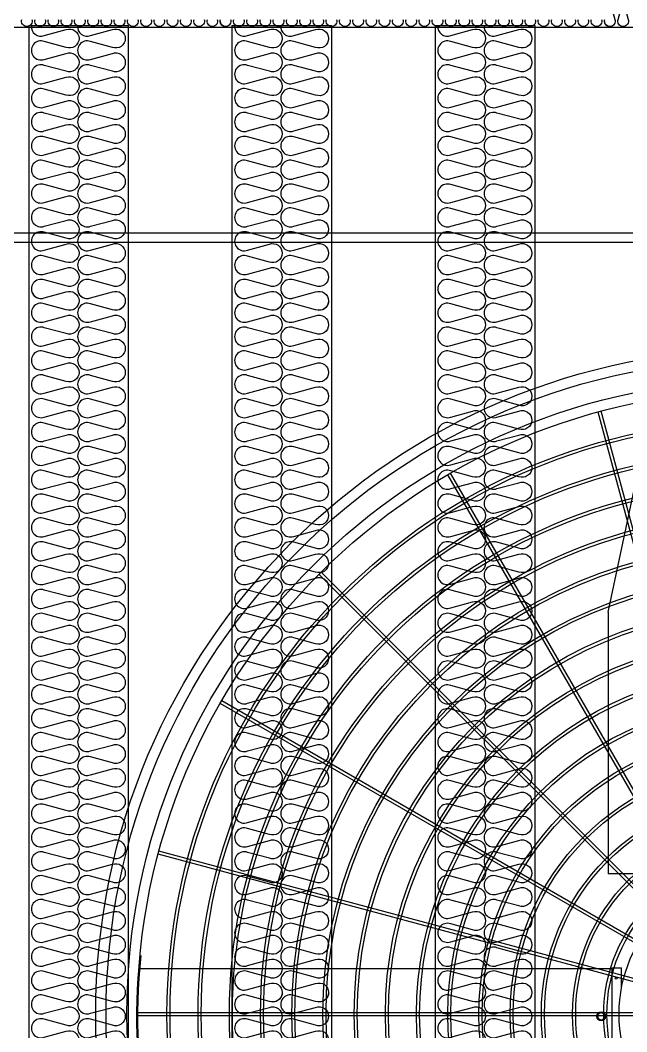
# Model space of a CAD drawing. Header units: millimetres. Extents: x 2773 to 32180, y 2797 to 23592.
# Drawn here: x 6471 to 7384, y 10968 to 12491 of the extents above; entities that cross this region are included whole.
import ezdxf

# ---------------------------------------------------------------- set-up
doc = ezdxf.new("R2010")
doc.units = ezdxf.units.MM
for name, color, linetype in [('LINE', 7, 'Continuous'), ('SMS', 220, 'Continuous'), ('냉각탑', 4, 'Continuous')]:
    doc.layers.add(name, color=color, linetype=linetype)

# ---------------------------------------------------------------- blocks, each defined once
blk = doc.blocks.new('A$C1FB73ED1')
for p, q in [((1260.8, 1340), (966.5, 2438.3)), ((1266.6, 1341.6), (972.3, 2439.9)), ((1245.9, 1333), (677.4, 2317.7)), ((1251.1, 1336), (682.6, 2320.7)), ((1233.4, 1322.4), (429.4, 2126.4)), ((1237.6, 1326.6), (433.6, 2130.6)), ((1224, 1308.9), (239.3, 1877.4)), ((1227, 1314.1), (242.3, 1882.6)), ((1218.4, 1293.4), (120.1, 1587.7)), ((1220, 1299.2), (121.7, 1593.5)), ((1217.1, 1283), (80, 1283)), ((1217.1, 1277), (80, 1277))]:
    blk.add_line(p, q)
for radius in [1280, 1260, 1220, 1200]:
    blk.add_circle((1280, 1280), radius)
at = {"ltscale": 5}
for radius in [1143, 1137, 1083, 1077, 1023, 1017, 963, 957, 903, 897, 843, 837, 783, 777, 723, 717, 663, 657, 603, 597, 543, 537, 483, 477, 423, 417, 363, 357, 303, 297]:
    blk.add_circle((1280, 1280), radius, dxfattribs=at)
at = {"color": 7}
blk.add_circle((1280, 1280), 273.5, dxfattribs=at)
at = {"layer": 'LINE', "color": 7}
for p, q in [((985.2, 2053.4), (1071.5, 2459.4)), ((985.2, 2053.4), (985.2, 1550)), ((1130.8, 1550), (985.2, 1550)), ((1130.8, 1550), (985.2, 1550)), ((84.4, 1368.2), (993, 1368.2)), ((84.4, 1368.2), (993, 1368.2)), ((993, 1130.8), (993, 1369.4)), ((993, 1130.8), (993, 1369.4)), ((993, 1369.4), (1011, 1369.4)), ((993, 1369.4), (1011, 1369.4)), ((993, 1130.8), (993, 1369.4)), ((993, 1130.8), (993, 1369.4)), ((993, 1369.4), (1011, 1369.4)), ((993, 1369.4), (1011, 1369.4)), ((1011, 1329.5), (1011, 1369.4)), ((1011, 1329.5), (1011, 1369.4)), ((1011, 1329.5), (1011, 1369.4)), ((1011, 1329.5), (1011, 1369.4))]:
    blk.add_line(p, q, dxfattribs=at)
blk.add_lwpolyline([(965.6, 1272.3), (972.1, 1268.5), (978.6, 1272.3), (978.6, 1279.8), (972.1, 1283.5), (965.6, 1279.8)], close=True, dxfattribs=at)
blk.add_lwpolyline([(965.6, 1272.3), (972.1, 1268.5), (978.6, 1272.3), (978.6, 1279.8), (972.1, 1283.5), (965.6, 1279.8)], close=True, dxfattribs=at)
blk.add_lwpolyline([(965.6, 1272.3), (972.1, 1268.5), (978.6, 1272.3), (978.6, 1279.8), (972.1, 1283.5), (965.6, 1279.8)], close=True, dxfattribs=at)
blk.add_lwpolyline([(965.6, 1272.3), (972.1, 1268.5), (978.6, 1272.3), (978.6, 1279.8), (972.1, 1283.5), (965.6, 1279.8)], close=True, dxfattribs=at)
for centre, radius in [((1001, 1349.6), 2), ((1001, 1349.6), 2), ((1001, 1349.6), 2), ((1001, 1349.6), 2), ((972.1, 1276), 8.5), ((972.1, 1276), 8.5), ((972.1, 1276), 8.5), ((972.1, 1276), 8.5)]:
    blk.add_circle(centre, radius, dxfattribs=at)
for radius, start, end in [(1000, 173.5007, 193.4595), (998, 173.4876, 193.487)]:
    blk.add_arc((1078.5, 1280), radius, start, end, dxfattribs=at)
blk = doc.blocks.new('3')
at = {"color": 7}
for p, q in [((8997.6, 12480.3), (6081.6, 12480.3)), ((6483.4, 12483), (6483.4, 9522.3)), ((6633.4, 12483), (6633.4, 9522.3)), ((6789.4, 12483), (6789.4, 9522.3)), ((6939.4, 12483), (6939.4, 9522.3)), ((7095.4, 12483), (7095.4, 9522.3)), ((7245.4, 12483), (7245.4, 9522.3))]:
    blk.add_line(p, q, dxfattribs=at)
for p, q in [((6483.4, 12483), (6633.4, 12483)), ((6789.4, 12483), (6939.4, 12483)), ((7095.4, 12483), (7245.4, 12483)), ((6291.8, 12170.8), (8889.3, 12170.8)), ((6230.8, 12156.7), (8889.3, 12156.7))]:
    blk.add_line(p, q)
at = {"layer": 'SMS', "color": 5}
for points in [[(6787.4, 12492.3, -0.524856), (6779.9, 12481.5, -0.524856), (6772.4, 12492.3)], [(6767.4, 12492.3, -0.524856), (6760, 12481.5, -0.524856), (6752.5, 12492.3)], [(6747.5, 12492.3, -0.524856), (6740, 12481.5, -0.524856), (6732.5, 12492.3)], [(6727.5, 12492.3, -0.524856), (6720.1, 12481.5, -0.524856), (6712.6, 12492.3)], [(6707.6, 12492.3, -0.524856), (6700.1, 12481.5, -0.524856), (6692.6, 12492.3)], [(6687.6, 12492.3, -0.524856), (6680.2, 12481.5, -0.524856), (6672.7, 12492.3)], [(6667.7, 12492.3, -0.524856), (6660.2, 12481.5, -0.524856), (6652.7, 12492.3)], [(6647.7, 12492.3, -0.524856), (6640.3, 12481.5, -0.524856), (6632.8, 12492.3)], [(6627.8, 12492.3, -0.524856), (6620.3, 12481.5, -0.524856), (6612.8, 12492.3)], [(6607.8, 12492.3, -0.524856), (6600.4, 12481.5, -0.524856), (6592.9, 12492.3)], [(6587.9, 12492.3, -0.524856), (6580.4, 12481.5, -0.524856), (6572.9, 12492.3)], [(6567.9, 12492.3, -0.524856), (6560.5, 12481.5, -0.524856), (6553, 12492.3)], [(6548, 12492.3, -0.524856), (6540.5, 12481.5, -0.524856), (6533, 12492.3)], [(6528, 12492.3, -0.524856), (6520.6, 12481.5, -0.524856), (6513.1, 12492.3)], [(6508.1, 12492.3, -0.524856), (6500.6, 12481.5, -0.524856), (6493.1, 12492.3)], [(6488.1, 12492.3, -0.524856), (6480.7, 12481.5, -0.524856), (6473.2, 12492.3)], [(7365.9, 12492.3, -0.524856), (7358.5, 12481.5, -0.524856), (7351, 12492.3)], [(7346, 12492.3, -0.524856), (7338.5, 12481.5, -0.524856), (7331, 12492.3)], [(7326, 12492.3, -0.524856), (7318.6, 12481.5, -0.524856), (7311.1, 12492.3)], [(7306.1, 12492.3, -0.524856), (7298.6, 12481.5, -0.524856), (7291.1, 12492.3)], [(7286.1, 12492.3, -0.524856), (7278.7, 12481.5, -0.524856), (7271.2, 12492.3)], [(7266.2, 12492.3, -0.524856), (7258.7, 12481.5, -0.524856), (7251.2, 12492.3)], [(7246.2, 12492.3, -0.524856), (7238.8, 12481.5, -0.524856), (7231.3, 12492.3)], [(7226.3, 12492.3, -0.524856), (7218.8, 12481.5, -0.524856), (7211.3, 12492.3)], [(7206.3, 12492.3, -0.524856), (7198.9, 12481.5, -0.524856), (7191.4, 12492.3)], [(7186.4, 12492.3, -0.524856), (7178.9, 12481.5, -0.524856), (7171.4, 12492.3)], [(7166.4, 12492.3, -0.524856), (7159, 12481.5, -0.524856), (7151.5, 12492.3)], [(7146.5, 12492.3, -0.524856), (7139, 12481.5, -0.524856), (7131.5, 12492.3)], [(7126.5, 12492.3, -0.524856), (7119.1, 12481.5, -0.524856), (7111.6, 12492.3)], [(7106.6, 12492.3, -0.524856), (7099.1, 12481.5, -0.524856), (7091.6, 12492.3)], [(7086.6, 12492.3, -0.524856), (7079.2, 12481.5, -0.524856), (7071.7, 12492.3)], [(7066.7, 12492.3, -0.524856), (7059.2, 12481.5, -0.524856), (7051.7, 12492.3)], [(7046.7, 12492.3, -0.524856), (7039.3, 12481.5, -0.524856), (7031.8, 12492.3)], [(7026.8, 12492.3, -0.524856), (7019.3, 12481.5, -0.524856), (7011.8, 12492.3)], [(7006.8, 12492.3, -0.524856), (6999.4, 12481.5, -0.524856), (6991.9, 12492.3)], [(6986.9, 12492.3, -0.524856), (6979.4, 12481.5, -0.524856), (6971.9, 12492.3)], [(6966.9, 12492.3, -0.524856), (6959.5, 12481.5, -0.524856), (6952, 12492.3)], [(6947, 12492.3, -0.524856), (6939.5, 12481.5, -0.524856), (6932, 12492.3)], [(6927, 12492.3, -0.524856), (6919.6, 12481.5, -0.524856), (6912.1, 12492.3)], [(6907.1, 12492.3, -0.524856), (6899.6, 12481.5, -0.524856), (6892.1, 12492.3)], [(6887.1, 12492.3, -0.524856), (6879.7, 12481.5, -0.524856), (6872.2, 12492.3)], [(6867.2, 12492.3, -0.524856), (6859.7, 12481.5, -0.524856), (6852.2, 12492.3)], [(6847.2, 12492.3, -0.524856), (6839.8, 12481.5, -0.524856), (6832.3, 12492.3)], [(6827.3, 12492.3, -0.524856), (6819.8, 12481.5, -0.524856), (6812.3, 12492.3)], [(6807.3, 12492.3, -0.524856), (6799.9, 12481.5, -0.524856), (6792.4, 12492.3)], [(6787.4, 12492.3, -0.524856), (6779.9, 12481.5, -0.417249), (6771.9, 12489.5)], [(7395.8, 12510.6, 1.449198), (7380.9, 12510.6), (7385.9, 12492.3, -0.524856), (7378.4, 12481.5, -0.524856), (7370.9, 12492.3), (7375.9, 12510.6, 1.449198), (7361, 12510.6), (7365.9, 12492.3, -0.524856), (7358.5, 12481.5, -0.417249), (7350.5, 12489.5)], [(6487.5, 12483, 0.560142), (6506.9, 12468), (6539.8, 12476.9, -0.524856), (6559.2, 12463.5, -0.524856), (6539.8, 12450.1), (6506.9, 12459, 1.449198), (6506.9, 12432.1), (6539.8, 12441, -0.524856), (6559.2, 12427.6, -0.524856), (6539.8, 12414.2), (6506.9, 12423.1, 1.449198), (6506.9, 12396.2), (6539.8, 12405.1, -0.524856), (6559.2, 12391.7, -0.524856), (6539.8, 12378.3), (6506.9, 12387.2, 1.449198), (6506.9, 12360.3), (6539.8, 12369.2, -0.524856), (6559.2, 12355.8, -0.524856), (6539.8, 12342.4), (6506.9, 12351.3, 1.449198), (6506.9, 12324.4), (6539.8, 12333.3, -0.524856), (6559.2, 12319.9, -0.524856), (6539.8, 12306.4), (6506.9, 12315.3, 1.449198), (6506.9, 12288.5), (6539.8, 12297.4, -0.524856), (6559.2, 12284, -0.524856), (6539.8, 12270.5), (6506.9, 12279.4, 1.449198), (6506.9, 12252.6), (6539.8, 12261.5, -0.524856), (6559.2, 12248.1, -0.524856), (6539.8, 12234.6), (6506.9, 12243.5, 1.449198), (6506.9, 12216.7), (6539.8, 12225.6, -0.524856), (6559.2, 12212.1, -0.524856), (6539.8, 12198.7), (6506.9, 12207.6, 1.449198), (6506.9, 12180.8), (6539.8, 12189.7, -0.524856), (6559.2, 12176.2, -0.524856), (6539.8, 12162.8), (6506.9, 12171.7, 1.449198), (6506.9, 12144.8), (6539.8, 12153.8, -0.524856), (6559.2, 12140.3, -0.524856), (6539.8, 12126.9), (6506.9, 12135.8, 1.449198), (6506.9, 12108.9), (6539.8, 12117.8, -0.524856), (6559.2, 12104.4, -0.524856), (6539.8, 12091), (6506.9, 12099.9, 1.449198), (6506.9, 12073), (6539.8, 12081.9, -0.524856), (6559.2, 12068.5, -0.417249), (6544.7, 12054.1)], [(6557.1, 12483, 0.560142), (6576.5, 12468), (6609.4, 12476.9, -0.524856), (6628.9, 12463.5, -0.524856), (6609.4, 12450.1), (6576.5, 12459, 1.449198), (6576.5, 12432.1), (6609.4, 12441, -0.524856), (6628.9, 12427.6, -0.524856), (6609.4, 12414.2), (6576.5, 12423.1, 1.449198), (6576.5, 12396.2), (6609.4, 12405.1, -0.524856), (6628.9, 12391.7, -0.524856), (6609.4, 12378.3), (6576.5, 12387.2, 1.449198), (6576.5, 12360.3), (6609.4, 12369.2, -0.524856), (6628.9, 12355.8, -0.524856), (6609.4, 12342.4), (6576.5, 12351.3, 1.449198), (6576.5, 12324.4), (6609.4, 12333.3, -0.524856), (6628.9, 12319.9, -0.524856), (6609.4, 12306.4), (6576.5, 12315.3, 1.449198), (6576.5, 12288.5), (6609.4, 12297.4, -0.524856), (6628.9, 12284, -0.524856), (6609.4, 12270.5), (6576.5, 12279.4, 1.449198), (6576.5, 12252.6), (6609.4, 12261.5, -0.524856), (6628.9, 12248.1, -0.524856), (6609.4, 12234.6), (6576.5, 12243.5, 1.449198), (6576.5, 12216.7), (6609.4, 12225.6, -0.524856), (6628.9, 12212.1, -0.524856), (6609.4, 12198.7), (6576.5, 12207.6, 1.449198), (6576.5, 12180.8), (6609.4, 12189.7, -0.524856), (6628.9, 12176.2, -0.524856), (6609.4, 12162.8), (6576.5, 12171.7, 1.449198), (6576.5, 12144.8), (6609.4, 12153.8, -0.524856), (6628.9, 12140.3, -0.524856), (6609.4, 12126.9), (6576.5, 12135.8, 1.449198), (6576.5, 12108.9), (6609.4, 12117.8, -0.524856), (6628.9, 12104.4, -0.524856), (6609.4, 12091), (6576.5, 12099.9, 1.449198), (6576.5, 12073), (6609.4, 12081.9, -0.524856), (6628.9, 12068.5, -0.417249), (6614.3, 12054.1)], [(6793.5, 12483, 0.560142), (6812.9, 12468), (6845.8, 12476.9, -0.524856), (6865.2, 12463.5, -0.524856), (6845.8, 12450.1), (6812.9, 12459, 1.449198), (6812.9, 12432.1), (6845.8, 12441, -0.524856), (6865.2, 12427.6, -0.524856), (6845.8, 12414.2), (6812.9, 12423.1, 1.449198), (6812.9, 12396.2), (6845.8, 12405.1, -0.524856), (6865.2, 12391.7, -0.524856), (6845.8, 12378.3), (6812.9, 12387.2, 1.449198), (6812.9, 12360.3), (6845.8, 12369.2, -0.524856), (6865.2, 12355.8, -0.524856), (6845.8, 12342.4), (6812.9, 12351.3, 1.449198), (6812.9, 12324.4), (6845.8, 12333.3, -0.524856), (6865.2, 12319.9, -0.524856), (6845.8, 12306.4), (6812.9, 12315.3, 1.449198), (6812.9, 12288.5), (6845.8, 12297.4, -0.524856), (6865.2, 12284, -0.524856), (6845.8, 12270.5), (6812.9, 12279.4, 1.449198), (6812.9, 12252.6), (6845.8, 12261.5, -0.524856), (6865.2, 12248.1, -0.524856), (6845.8, 12234.6), (6812.9, 12243.5, 1.449198), (6812.9, 12216.7), (6845.8, 12225.6, -0.524856), (6865.2, 12212.1, -0.524856), (6845.8, 12198.7), (6812.9, 12207.6, 1.449198), (6812.9, 12180.8), (6845.8, 12189.7, -0.524856), (6865.2, 12176.2, -0.524856), (6845.8, 12162.8), (6812.9, 12171.7, 1.449198), (6812.9, 12144.8), (6845.8, 12153.8, -0.524856), (6865.2, 12140.3, -0.524856), (6845.8, 12126.9), (6812.9, 12135.8, 1.449198), (6812.9, 12108.9), (6845.8, 12117.8, -0.524856), (6865.2, 12104.4, -0.524856), (6845.8, 12091), (6812.9, 12099.9, 1.449198), (6812.9, 12073), (6845.8, 12081.9, -0.524856), (6865.2, 12068.5, -0.417249), (6850.7, 12054.1)], [(6863.1, 12483, 0.560142), (6882.5, 12468), (6915.4, 12476.9, -0.524856), (6934.9, 12463.5, -0.524856), (6915.4, 12450.1), (6882.5, 12459, 1.449198), (6882.5, 12432.1), (6915.4, 12441, -0.524856), (6934.9, 12427.6, -0.524856), (6915.4, 12414.2), (6882.5, 12423.1, 1.449198), (6882.5, 12396.2), (6915.4, 12405.1, -0.524856), (6934.9, 12391.7, -0.524856), (6915.4, 12378.3), (6882.5, 12387.2, 1.449198), (6882.5, 12360.3), (6915.4, 12369.2, -0.524856), (6934.9, 12355.8, -0.524856), (6915.4, 12342.4), (6882.5, 12351.3, 1.449198), (6882.5, 12324.4), (6915.4, 12333.3, -0.524856), (6934.9, 12319.9, -0.524856), (6915.4, 12306.4), (6882.5, 12315.3, 1.449198), (6882.5, 12288.5), (6915.4, 12297.4, -0.524856), (6934.9, 12284, -0.524856), (6915.4, 12270.5), (6882.5, 12279.4, 1.449198), (6882.5, 12252.6), (6915.4, 12261.5, -0.524856), (6934.9, 12248.1, -0.524856), (6915.4, 12234.6), (6882.5, 12243.5, 1.449198), (6882.5, 12216.7), (6915.4, 12225.6, -0.524856), (6934.9, 12212.1, -0.524856), (6915.4, 12198.7), (6882.5, 12207.6, 1.449198), (6882.5, 12180.8), (6915.4, 12189.7, -0.524856), (6934.9, 12176.2, -0.524856), (6915.4, 12162.8), (6882.5, 12171.7, 1.449198), (6882.5, 12144.8), (6915.4, 12153.8, -0.524856), (6934.9, 12140.3, -0.524856), (6915.4, 12126.9), (6882.5, 12135.8, 1.449198), (6882.5, 12108.9), (6915.4, 12117.8, -0.524856), (6934.9, 12104.4, -0.524856), (6915.4, 12091), (6882.5, 12099.9, 1.449198), (6882.5, 12073), (6915.4, 12081.9, -0.524856), (6934.9, 12068.5, -0.417249), (6920.3, 12054.1)], [(7099.5, 12483, 0.560142), (7118.9, 12468), (7151.8, 12476.9, -0.524856), (7171.2, 12463.5, -0.524856), (7151.8, 12450.1), (7118.9, 12459, 1.449198), (7118.9, 12432.1), (7151.8, 12441, -0.524856), (7171.2, 12427.6, -0.524856), (7151.8, 12414.2), (7118.9, 12423.1, 1.449198), (7118.9, 12396.2), (7151.8, 12405.1, -0.524856), (7171.2, 12391.7, -0.524856), (7151.8, 12378.3), (7118.9, 12387.2, 1.449198), (7118.9, 12360.3), (7151.8, 12369.2, -0.524856), (7171.2, 12355.8, -0.524856), (7151.8, 12342.4), (7118.9, 12351.3, 1.449198), (7118.9, 12324.4), (7151.8, 12333.3, -0.524856), (7171.2, 12319.9, -0.524856), (7151.8, 12306.4), (7118.9, 12315.3, 1.449198), (7118.9, 12288.5), (7151.8, 12297.4, -0.524856), (7171.2, 12284, -0.524856), (7151.8, 12270.5), (7118.9, 12279.4, 1.449198), (7118.9, 12252.6), (7151.8, 12261.5, -0.524856), (7171.2, 12248.1, -0.524856), (7151.8, 12234.6), (7118.9, 12243.5, 1.449198), (7118.9, 12216.7), (7151.8, 12225.6, -0.524856), (7171.2, 12212.1, -0.524856), (7151.8, 12198.7), (7118.9, 12207.6, 1.449198), (7118.9, 12180.8), (7151.8, 12189.7, -0.524856), (7171.2, 12176.2, -0.524856), (7151.8, 12162.8), (7118.9, 12171.7, 1.449198), (7118.9, 12144.8), (7151.8, 12153.8, -0.524856), (7171.2, 12140.3, -0.524856), (7151.8, 12126.9), (7118.9, 12135.8, 1.449198), (7118.9, 12108.9), (7151.8, 12117.8, -0.524856), (7171.2, 12104.4, -0.524856), (7151.8, 12091), (7118.9, 12099.9, 1.449198), (7118.9, 12073), (7151.8, 12081.9, -0.524856), (7171.2, 12068.5, -0.417249), (7156.7, 12054.1)], [(7169.1, 12483, 0.560142), (7188.5, 12468), (7221.4, 12476.9, -0.524856), (7240.9, 12463.5, -0.524856), (7221.4, 12450.1), (7188.5, 12459, 1.449198), (7188.5, 12432.1), (7221.4, 12441, -0.524856), (7240.9, 12427.6, -0.524856), (7221.4, 12414.2), (7188.5, 12423.1, 1.449198), (7188.5, 12396.2), (7221.4, 12405.1, -0.524856), (7240.9, 12391.7, -0.524856), (7221.4, 12378.3), (7188.5, 12387.2, 1.449198), (7188.5, 12360.3), (7221.4, 12369.2, -0.524856), (7240.9, 12355.8, -0.524856), (7221.4, 12342.4), (7188.5, 12351.3, 1.449198), (7188.5, 12324.4), (7221.4, 12333.3, -0.524856), (7240.9, 12319.9, -0.524856), (7221.4, 12306.4), (7188.5, 12315.3, 1.449198), (7188.5, 12288.5), (7221.4, 12297.4, -0.524856), (7240.9, 12284, -0.524856), (7221.4, 12270.5), (7188.5, 12279.4, 1.449198), (7188.5, 12252.6), (7221.4, 12261.5, -0.524856), (7240.9, 12248.1, -0.524856), (7221.4, 12234.6), (7188.5, 12243.5, 1.449198), (7188.5, 12216.7), (7221.4, 12225.6, -0.524856), (7240.9, 12212.1, -0.524856), (7221.4, 12198.7), (7188.5, 12207.6, 1.449198), (7188.5, 12180.8), (7221.4, 12189.7, -0.524856), (7240.9, 12176.2, -0.524856), (7221.4, 12162.8), (7188.5, 12171.7, 1.449198), (7188.5, 12144.8), (7221.4, 12153.8, -0.524856), (7240.9, 12140.3, -0.524856), (7221.4, 12126.9), (7188.5, 12135.8, 1.449198), (7188.5, 12108.9), (7221.4, 12117.8, -0.524856), (7240.9, 12104.4, -0.524856), (7221.4, 12091), (7188.5, 12099.9, 1.449198), (7188.5, 12073), (7221.4, 12081.9, -0.524856), (7240.9, 12068.5, -0.417249), (7226.3, 12054.1)], [(6487.9, 12082.9, 0.446849), (6506.9, 12073), (6539.8, 12081.9, -0.524856), (6559.2, 12068.5, -0.524856), (6539.8, 12055.1), (6506.9, 12064, 1.449198), (6506.9, 12037.1), (6539.8, 12046, -0.524856), (6559.2, 12032.6, -0.524856), (6539.8, 12019.2), (6506.9, 12028.1, 1.449198), (6506.9, 12001.2), (6539.8, 12010.1, -0.524856), (6559.2, 11996.7, -0.524856), (6539.8, 11983.3), (6506.9, 11992.2, 1.449198), (6506.9, 11965.3), (6539.8, 11974.2, -0.524856), (6559.2, 11960.8, -0.524856), (6539.8, 11947.3), (6506.9, 11956.2, 1.449198), (6506.9, 11929.4), (6539.8, 11938.3, -0.524856), (6559.2, 11924.9, -0.524856), (6539.8, 11911.4), (6506.9, 11920.3, 1.449198), (6506.9, 11893.5), (6539.8, 11902.4, -0.524856), (6559.2, 11889, -0.524856), (6539.8, 11875.5), (6506.9, 11884.4, 1.449198), (6506.9, 11857.6), (6539.8, 11866.5, -0.524856), (6559.2, 11853, -0.524856), (6539.8, 11839.6), (6506.9, 11848.5, 1.449198), (6506.9, 11821.7), (6539.8, 11830.6, -0.524856), (6559.2, 11817.1, -0.524856), (6539.8, 11803.7), (6506.9, 11812.6, 1.449198), (6506.9, 11785.7), (6539.8, 11794.7, -0.524856), (6559.2, 11781.2, -0.524856), (6539.8, 11767.8), (6506.9, 11776.7, 1.449198), (6506.9, 11749.8), (6539.8, 11758.7, -0.524856), (6559.2, 11745.3, -0.524856), (6539.8, 11731.9), (6506.9, 11740.8, 1.449198), (6506.9, 11713.9), (6539.8, 11722.8, -0.524856), (6559.2, 11709.4, -0.524856), (6539.8, 11696), (6506.9, 11704.9, 1.449198), (6506.9, 11678), (6539.8, 11686.9, -0.524856), (6559.2, 11673.5, -0.524856), (6539.8, 11660.1), (6506.9, 11669, 1.449198), (6506.9, 11642.1), (6539.8, 11651, -0.524856), (6559.2, 11637.6, -0.524856), (6539.8, 11624.2), (6506.9, 11633.1, 1.449198), (6506.9, 11606.2), (6539.8, 11615.1, -0.524856), (6559.2, 11601.7, -0.524856), (6539.8, 11588.2), (6506.9, 11597.1, 1.449198), (6506.9, 11570.3), (6539.8, 11579.2, -0.524856), (6559.2, 11565.8, -0.524856), (6539.8, 11552.3), (6506.9, 11561.2, 1.449198), (6506.9, 11534.4), (6539.8, 11543.3, -0.524856), (6559.2, 11529.9, -0.524856), (6539.8, 11516.4), (6506.9, 11525.3, 1.449198), (6506.9, 11498.5), (6539.8, 11507.4, -0.524856), (6559.2, 11493.9, -0.524856), (6539.8, 11480.5), (6506.9, 11489.4, 1.449198), (6506.9, 11462.6), (6539.8, 11471.5, -0.524856), (6559.2, 11458, -0.524856), (6539.8, 11444.6), (6506.9, 11453.5, 1.449198), (6506.9, 11426.6), (6539.8, 11435.6, -0.524856), (6559.2, 11422.1, -0.524856), (6539.8, 11408.7), (6506.9, 11417.6, 1.449198), (6506.9, 11390.7), (6539.8, 11399.6, -0.524856), (6559.2, 11386.2, -0.524856), (6539.8, 11372.8), (6506.9, 11381.7, 1.449198), (6506.9, 11354.8), (6539.8, 11363.7, -0.524856), (6559.2, 11350.3, -0.524856), (6539.8, 11336.9), (6506.9, 11345.8, 1.449198), (6506.9, 11318.9), (6539.8, 11327.8, -0.524856), (6559.2, 11314.4, -0.524856), (6539.8, 11301), (6506.9, 11309.9, 1.449198), (6506.9, 11283), (6539.8, 11291.9, -0.524856), (6559.2, 11278.5, -0.524856), (6539.8, 11265.1), (6506.9, 11274, 1.449198), (6506.9, 11247.1), (6539.8, 11256, -0.524856), (6559.2, 11242.6, -0.524856), (6539.8, 11229.1), (6506.9, 11238, 1.449198), (6506.9, 11211.2), (6539.8, 11220.1, -0.524856), (6559.2, 11206.7, -0.524856), (6539.8, 11193.2), (6506.9, 11202.1, 1.449198), (6506.9, 11175.3), (6539.8, 11184.2, -0.524856), (6559.2, 11170.8, -0.524856), (6539.8, 11157.3), (6506.9, 11166.2, 1.449198), (6506.9, 11139.4), (6539.8, 11148.3, -0.524856), (6559.2, 11134.8, -0.524856), (6539.8, 11121.4), (6506.9, 11130.3, 1.449198), (6506.9, 11103.5), (6539.8, 11112.4, -0.524856), (6559.2, 11098.9, -0.524856), (6539.8, 11085.5), (6506.9, 11094.4, 1.449198), (6506.9, 11067.5), (6539.8, 11076.5, -0.524856), (6559.2, 11063, -0.524856), (6539.8, 11049.6), (6506.9, 11058.5, 1.449198), (6506.9, 11031.6), (6539.8, 11040.5, -0.524856), (6559.2, 11027.1, -0.417249), (6544.7, 11012.7)], [(6557.5, 12082.9, 0.446849), (6576.5, 12073), (6609.4, 12081.9, -0.524856), (6628.9, 12068.5, -0.524856), (6609.4, 12055.1), (6576.5, 12064, 1.449198), (6576.5, 12037.1), (6609.4, 12046, -0.524856), (6628.9, 12032.6, -0.524856), (6609.4, 12019.2), (6576.5, 12028.1, 1.449198), (6576.5, 12001.2), (6609.4, 12010.1, -0.524856), (6628.9, 11996.7, -0.524856), (6609.4, 11983.3), (6576.5, 11992.2, 1.449198), (6576.5, 11965.3), (6609.4, 11974.2, -0.524856), (6628.9, 11960.8, -0.524856), (6609.4, 11947.3), (6576.5, 11956.2, 1.449198), (6576.5, 11929.4), (6609.4, 11938.3, -0.524856), (6628.9, 11924.9, -0.524856), (6609.4, 11911.4), (6576.5, 11920.3, 1.449198), (6576.5, 11893.5), (6609.4, 11902.4, -0.524856), (6628.9, 11889, -0.524856), (6609.4, 11875.5), (6576.5, 11884.4, 1.449198), (6576.5, 11857.6), (6609.4, 11866.5, -0.524856), (6628.9, 11853, -0.524856), (6609.4, 11839.6), (6576.5, 11848.5, 1.449198), (6576.5, 11821.7), (6609.4, 11830.6, -0.524856), (6628.9, 11817.1, -0.524856), (6609.4, 11803.7), (6576.5, 11812.6, 1.449198), (6576.5, 11785.7), (6609.4, 11794.7, -0.524856), (6628.9, 11781.2, -0.524856), (6609.4, 11767.8), (6576.5, 11776.7, 1.449198), (6576.5, 11749.8), (6609.4, 11758.7, -0.524856), (6628.9, 11745.3, -0.524856), (6609.4, 11731.9), (6576.5, 11740.8, 1.449198), (6576.5, 11713.9), (6609.4, 11722.8, -0.524856), (6628.9, 11709.4, -0.524856), (6609.4, 11696), (6576.5, 11704.9, 1.449198), (6576.5, 11678), (6609.4, 11686.9, -0.524856), (6628.9, 11673.5, -0.524856), (6609.4, 11660.1), (6576.5, 11669, 1.449198), (6576.5, 11642.1), (6609.4, 11651, -0.524856), (6628.9, 11637.6, -0.524856), (6609.4, 11624.2), (6576.5, 11633.1, 1.449198), (6576.5, 11606.2), (6609.4, 11615.1, -0.524856), (6628.9, 11601.7, -0.524856), (6609.4, 11588.2), (6576.5, 11597.1, 1.449198), (6576.5, 11570.3), (6609.4, 11579.2, -0.524856), (6628.9, 11565.8, -0.524856), (6609.4, 11552.3), (6576.5, 11561.2, 1.449198), (6576.5, 11534.4), (6609.4, 11543.3, -0.524856), (6628.9, 11529.9, -0.524856), (6609.4, 11516.4), (6576.5, 11525.3, 1.449198), (6576.5, 11498.5), (6609.4, 11507.4, -0.524856), (6628.9, 11493.9, -0.524856), (6609.4, 11480.5), (6576.5, 11489.4, 1.449198), (6576.5, 11462.6), (6609.4, 11471.5, -0.524856), (6628.9, 11458, -0.524856), (6609.4, 11444.6), (6576.5, 11453.5, 1.449198), (6576.5, 11426.6), (6609.4, 11435.6, -0.524856), (6628.9, 11422.1, -0.524856), (6609.4, 11408.7), (6576.5, 11417.6, 1.449198), (6576.5, 11390.7), (6609.4, 11399.6, -0.524856), (6628.9, 11386.2, -0.524856), (6609.4, 11372.8), (6576.5, 11381.7, 1.449198), (6576.5, 11354.8), (6609.4, 11363.7, -0.524856), (6628.9, 11350.3, -0.524856), (6609.4, 11336.9), (6576.5, 11345.8, 1.449198), (6576.5, 11318.9), (6609.4, 11327.8, -0.524856), (6628.9, 11314.4, -0.524856), (6609.4, 11301), (6576.5, 11309.9, 1.449198), (6576.5, 11283), (6609.4, 11291.9, -0.524856), (6628.9, 11278.5, -0.524856), (6609.4, 11265.1), (6576.5, 11274, 1.449198), (6576.5, 11247.1), (6609.4, 11256, -0.524856), (6628.9, 11242.6, -0.524856), (6609.4, 11229.1), (6576.5, 11238, 1.449198), (6576.5, 11211.2), (6609.4, 11220.1, -0.524856), (6628.9, 11206.7, -0.524856), (6609.4, 11193.2), (6576.5, 11202.1, 1.449198), (6576.5, 11175.3), (6609.4, 11184.2, -0.524856), (6628.9, 11170.8, -0.524856), (6609.4, 11157.3), (6576.5, 11166.2, 1.449198), (6576.5, 11139.4), (6609.4, 11148.3, -0.524856), (6628.9, 11134.8, -0.524856), (6609.4, 11121.4), (6576.5, 11130.3, 1.449198), (6576.5, 11103.5), (6609.4, 11112.4, -0.524856), (6628.9, 11098.9, -0.524856), (6609.4, 11085.5), (6576.5, 11094.4, 1.449198), (6576.5, 11067.5), (6609.4, 11076.5, -0.524856), (6628.9, 11063, -0.524856), (6609.4, 11049.6), (6576.5, 11058.5, 1.449198), (6576.5, 11031.6), (6609.4, 11040.5, -0.524856), (6628.9, 11027.1, -0.417249), (6614.3, 11012.7)], [(6793.9, 12082.9, 0.446849), (6812.9, 12073), (6845.8, 12081.9, -0.524856), (6865.2, 12068.5, -0.524856), (6845.8, 12055.1), (6812.9, 12064, 1.449198), (6812.9, 12037.1), (6845.8, 12046, -0.524856), (6865.2, 12032.6, -0.524856), (6845.8, 12019.2), (6812.9, 12028.1, 1.449198), (6812.9, 12001.2), (6845.8, 12010.1, -0.524856), (6865.2, 11996.7, -0.524856), (6845.8, 11983.3), (6812.9, 11992.2, 1.449198), (6812.9, 11965.3), (6845.8, 11974.2, -0.524856), (6865.2, 11960.8, -0.524856), (6845.8, 11947.3), (6812.9, 11956.2, 1.449198), (6812.9, 11929.4), (6845.8, 11938.3, -0.524856), (6865.2, 11924.9, -0.524856), (6845.8, 11911.4), (6812.9, 11920.3, 1.449198), (6812.9, 11893.5), (6845.8, 11902.4, -0.524856), (6865.2, 11889, -0.524856), (6845.8, 11875.5), (6812.9, 11884.4, 1.449198), (6812.9, 11857.6), (6845.8, 11866.5, -0.524856), (6865.2, 11853, -0.524856), (6845.8, 11839.6), (6812.9, 11848.5, 1.449198), (6812.9, 11821.7), (6845.8, 11830.6, -0.524856), (6865.2, 11817.1, -0.524856), (6845.8, 11803.7), (6812.9, 11812.6, 1.449198), (6812.9, 11785.7), (6845.8, 11794.7, -0.524856), (6865.2, 11781.2, -0.524856), (6845.8, 11767.8), (6812.9, 11776.7, 1.449198), (6812.9, 11749.8), (6845.8, 11758.7, -0.524856), (6865.2, 11745.3, -0.524856), (6845.8, 11731.9), (6812.9, 11740.8, 1.449198), (6812.9, 11713.9), (6845.8, 11722.8, -0.524856), (6865.2, 11709.4, -0.524856), (6845.8, 11696), (6812.9, 11704.9, 1.449198), (6812.9, 11678), (6845.8, 11686.9, -0.524856), (6865.2, 11673.5, -0.524856), (6845.8, 11660.1), (6812.9, 11669, 1.449198), (6812.9, 11642.1), (6845.8, 11651, -0.524856), (6865.2, 11637.6, -0.524856), (6845.8, 11624.2), (6812.9, 11633.1, 1.449198), (6812.9, 11606.2), (6845.8, 11615.1, -0.524856), (6865.2, 11601.7, -0.524856), (6845.8, 11588.2), (6812.9, 11597.1, 1.449198), (6812.9, 11570.3), (6845.8, 11579.2, -0.524856), (6865.2, 11565.8, -0.524856), (6845.8, 11552.3), (6812.9, 11561.2, 1.449198), (6812.9, 11534.4), (6845.8, 11543.3, -0.524856), (6865.2, 11529.9, -0.524856), (6845.8, 11516.4), (6812.9, 11525.3, 1.449198), (6812.9, 11498.5), (6845.8, 11507.4, -0.524856), (6865.2, 11493.9, -0.524856), (6845.8, 11480.5), (6812.9, 11489.4, 1.449198), (6812.9, 11462.6), (6845.8, 11471.5, -0.524856), (6865.2, 11458, -0.524856), (6845.8, 11444.6), (6812.9, 11453.5, 1.449198), (6812.9, 11426.6), (6845.8, 11435.6, -0.524856), (6865.2, 11422.1, -0.524856), (6845.8, 11408.7), (6812.9, 11417.6, 1.449198), (6812.9, 11390.7), (6845.8, 11399.6, -0.524856), (6865.2, 11386.2, -0.524856), (6845.8, 11372.8), (6812.9, 11381.7, 1.449198), (6812.9, 11354.8), (6845.8, 11363.7, -0.524856), (6865.2, 11350.3, -0.524856), (6845.8, 11336.9), (6812.9, 11345.8, 1.449198), (6812.9, 11318.9), (6845.8, 11327.8, -0.524856), (6865.2, 11314.4, -0.524856), (6845.8, 11301), (6812.9, 11309.9, 1.449198), (6812.9, 11283), (6845.8, 11291.9, -0.524856), (6865.2, 11278.5, -0.524856), (6845.8, 11265.1), (6812.9, 11274, 1.449198), (6812.9, 11247.1), (6845.8, 11256, -0.524856), (6865.2, 11242.6, -0.524856), (6845.8, 11229.1), (6812.9, 11238, 1.449198), (6812.9, 11211.2), (6845.8, 11220.1, -0.524856), (6865.2, 11206.7, -0.524856), (6845.8, 11193.2), (6812.9, 11202.1, 1.449198), (6812.9, 11175.3), (6845.8, 11184.2, -0.524856), (6865.2, 11170.8, -0.524856), (6845.8, 11157.3), (6812.9, 11166.2, 1.449198), (6812.9, 11139.4), (6845.8, 11148.3, -0.524856), (6865.2, 11134.8, -0.524856), (6845.8, 11121.4), (6812.9, 11130.3, 1.449198), (6812.9, 11103.5), (6845.8, 11112.4, -0.524856), (6865.2, 11098.9, -0.524856), (6845.8, 11085.5), (6812.9, 11094.4, 1.449198), (6812.9, 11067.5), (6845.8, 11076.5, -0.524856), (6865.2, 11063, -0.524856), (6845.8, 11049.6), (6812.9, 11058.5, 1.449198), (6812.9, 11031.6), (6845.8, 11040.5, -0.524856), (6865.2, 11027.1, -0.417249), (6850.7, 11012.7)], [(6863.5, 12082.9, 0.446849), (6882.5, 12073), (6915.4, 12081.9, -0.524856), (6934.9, 12068.5, -0.524856), (6915.4, 12055.1), (6882.5, 12064, 1.449198), (6882.5, 12037.1), (6915.4, 12046, -0.524856), (6934.9, 12032.6, -0.524856), (6915.4, 12019.2), (6882.5, 12028.1, 1.449198), (6882.5, 12001.2), (6915.4, 12010.1, -0.524856), (6934.9, 11996.7, -0.524856), (6915.4, 11983.3), (6882.5, 11992.2, 1.449198), (6882.5, 11965.3), (6915.4, 11974.2, -0.524856), (6934.9, 11960.8, -0.524856), (6915.4, 11947.3), (6882.5, 11956.2, 1.449198), (6882.5, 11929.4), (6915.4, 11938.3, -0.524856), (6934.9, 11924.9, -0.524856), (6915.4, 11911.4), (6882.5, 11920.3, 1.449198), (6882.5, 11893.5), (6915.4, 11902.4, -0.524856), (6934.9, 11889, -0.524856), (6915.4, 11875.5), (6882.5, 11884.4, 1.449198), (6882.5, 11857.6), (6915.4, 11866.5, -0.524856), (6934.9, 11853, -0.524856), (6915.4, 11839.6), (6882.5, 11848.5, 1.449198), (6882.5, 11821.7), (6915.4, 11830.6, -0.524856), (6934.9, 11817.1, -0.524856), (6915.4, 11803.7), (6882.5, 11812.6, 1.449198), (6882.5, 11785.7), (6915.4, 11794.7, -0.524856), (6934.9, 11781.2, -0.524856), (6915.4, 11767.8), (6882.5, 11776.7, 1.449198), (6882.5, 11749.8), (6915.4, 11758.7, -0.524856), (6934.9, 11745.3, -0.524856), (6915.4, 11731.9), (6882.5, 11740.8, 1.449198), (6882.5, 11713.9), (6915.4, 11722.8, -0.524856), (6934.9, 11709.4, -0.524856), (6915.4, 11696), (6882.5, 11704.9, 1.449198), (6882.5, 11678), (6915.4, 11686.9, -0.524856), (6934.9, 11673.5, -0.524856), (6915.4, 11660.1), (6882.5, 11669, 1.449198), (6882.5, 11642.1), (6915.4, 11651, -0.524856), (6934.9, 11637.6, -0.524856), (6915.4, 11624.2), (6882.5, 11633.1, 1.449198), (6882.5, 11606.2), (6915.4, 11615.1, -0.524856), (6934.9, 11601.7, -0.524856), (6915.4, 11588.2), (6882.5, 11597.1, 1.449198), (6882.5, 11570.3), (6915.4, 11579.2, -0.524856), (6934.9, 11565.8, -0.524856), (6915.4, 11552.3), (6882.5, 11561.2, 1.449198), (6882.5, 11534.4), (6915.4, 11543.3, -0.524856), (6934.9, 11529.9, -0.524856), (6915.4, 11516.4), (6882.5, 11525.3, 1.449198), (6882.5, 11498.5), (6915.4, 11507.4, -0.524856), (6934.9, 11493.9, -0.524856), (6915.4, 11480.5), (6882.5, 11489.4, 1.449198), (6882.5, 11462.6), (6915.4, 11471.5, -0.524856), (6934.9, 11458, -0.524856), (6915.4, 11444.6), (6882.5, 11453.5, 1.449198), (6882.5, 11426.6), (6915.4, 11435.6, -0.524856), (6934.9, 11422.1, -0.524856), (6915.4, 11408.7), (6882.5, 11417.6, 1.449198), (6882.5, 11390.7), (6915.4, 11399.6, -0.524856), (6934.9, 11386.2, -0.524856), (6915.4, 11372.8), (6882.5, 11381.7, 1.449198), (6882.5, 11354.8), (6915.4, 11363.7, -0.524856), (6934.9, 11350.3, -0.524856), (6915.4, 11336.9), (6882.5, 11345.8, 1.449198), (6882.5, 11318.9), (6915.4, 11327.8, -0.524856), (6934.9, 11314.4, -0.524856), (6915.4, 11301), (6882.5, 11309.9, 1.449198), (6882.5, 11283), (6915.4, 11291.9, -0.524856), (6934.9, 11278.5, -0.524856), (6915.4, 11265.1), (6882.5, 11274, 1.449198), (6882.5, 11247.1), (6915.4, 11256, -0.524856), (6934.9, 11242.6, -0.524856), (6915.4, 11229.1), (6882.5, 11238, 1.449198), (6882.5, 11211.2), (6915.4, 11220.1, -0.524856), (6934.9, 11206.7, -0.524856), (6915.4, 11193.2), (6882.5, 11202.1, 1.449198), (6882.5, 11175.3), (6915.4, 11184.2, -0.524856), (6934.9, 11170.8, -0.524856), (6915.4, 11157.3), (6882.5, 11166.2, 1.449198), (6882.5, 11139.4), (6915.4, 11148.3, -0.524856), (6934.9, 11134.8, -0.524856), (6915.4, 11121.4), (6882.5, 11130.3, 1.449198), (6882.5, 11103.5), (6915.4, 11112.4, -0.524856), (6934.9, 11098.9, -0.524856), (6915.4, 11085.5), (6882.5, 11094.4, 1.449198), (6882.5, 11067.5), (6915.4, 11076.5, -0.524856), (6934.9, 11063, -0.524856), (6915.4, 11049.6), (6882.5, 11058.5, 1.449198), (6882.5, 11031.6), (6915.4, 11040.5, -0.524856), (6934.9, 11027.1, -0.417249), (6920.3, 11012.7)], [(7099.9, 12082.9, 0.446849), (7118.9, 12073), (7151.8, 12081.9, -0.524856), (7171.2, 12068.5, -0.524856), (7151.8, 12055.1), (7118.9, 12064, 1.449198), (7118.9, 12037.1), (7151.8, 12046, -0.524856), (7171.2, 12032.6, -0.524856), (7151.8, 12019.2), (7118.9, 12028.1, 1.449198), (7118.9, 12001.2), (7151.8, 12010.1, -0.524856), (7171.2, 11996.7, -0.524856), (7151.8, 11983.3), (7118.9, 11992.2, 1.449198), (7118.9, 11965.3), (7151.8, 11974.2, -0.524856), (7171.2, 11960.8, -0.524856), (7151.8, 11947.3), (7118.9, 11956.2, 1.449198), (7118.9, 11929.4), (7151.8, 11938.3, -0.524856), (7171.2, 11924.9, -0.524856), (7151.8, 11911.4), (7118.9, 11920.3, 1.449198), (7118.9, 11893.5), (7151.8, 11902.4, -0.524856), (7171.2, 11889, -0.524856), (7151.8, 11875.5), (7118.9, 11884.4, 1.449198), (7118.9, 11857.6), (7151.8, 11866.5, -0.524856), (7171.2, 11853, -0.524856), (7151.8, 11839.6), (7118.9, 11848.5, 1.449198), (7118.9, 11821.7), (7151.8, 11830.6, -0.524856), (7171.2, 11817.1, -0.524856), (7151.8, 11803.7), (7118.9, 11812.6, 1.449198), (7118.9, 11785.7), (7151.8, 11794.7, -0.524856), (7171.2, 11781.2, -0.524856), (7151.8, 11767.8), (7118.9, 11776.7, 1.449198), (7118.9, 11749.8), (7151.8, 11758.7, -0.524856), (7171.2, 11745.3, -0.524856), (7151.8, 11731.9), (7118.9, 11740.8, 1.449198), (7118.9, 11713.9), (7151.8, 11722.8, -0.524856), (7171.2, 11709.4, -0.524856), (7151.8, 11696), (7118.9, 11704.9, 1.449198), (7118.9, 11678), (7151.8, 11686.9, -0.524856), (7171.2, 11673.5, -0.524856), (7151.8, 11660.1), (7118.9, 11669, 1.449198), (7118.9, 11642.1), (7151.8, 11651, -0.524856), (7171.2, 11637.6, -0.524856), (7151.8, 11624.2), (7118.9, 11633.1, 1.449198), (7118.9, 11606.2), (7151.8, 11615.1, -0.524856), (7171.2, 11601.7, -0.524856), (7151.8, 11588.2), (7118.9, 11597.1, 1.449198), (7118.9, 11570.3), (7151.8, 11579.2, -0.524856), (7171.2, 11565.8, -0.524856), (7151.8, 11552.3), (7118.9, 11561.2, 1.449198), (7118.9, 11534.4), (7151.8, 11543.3, -0.524856), (7171.2, 11529.9, -0.524856), (7151.8, 11516.4), (7118.9, 11525.3, 1.449198), (7118.9, 11498.5), (7151.8, 11507.4, -0.524856), (7171.2, 11493.9, -0.524856), (7151.8, 11480.5), (7118.9, 11489.4, 1.449198), (7118.9, 11462.6), (7151.8, 11471.5, -0.524856), (7171.2, 11458, -0.524856), (7151.8, 11444.6), (7118.9, 11453.5, 1.449198), (7118.9, 11426.6), (7151.8, 11435.6, -0.524856), (7171.2, 11422.1, -0.524856), (7151.8, 11408.7), (7118.9, 11417.6, 1.449198), (7118.9, 11390.7), (7151.8, 11399.6, -0.524856), (7171.2, 11386.2, -0.524856), (7151.8, 11372.8), (7118.9, 11381.7, 1.449198), (7118.9, 11354.8), (7151.8, 11363.7, -0.524856), (7171.2, 11350.3, -0.524856), (7151.8, 11336.9), (7118.9, 11345.8, 1.449198), (7118.9, 11318.9), (7151.8, 11327.8, -0.524856), (7171.2, 11314.4, -0.524856), (7151.8, 11301), (7118.9, 11309.9, 1.449198), (7118.9, 11283), (7151.8, 11291.9, -0.524856), (7171.2, 11278.5, -0.524856), (7151.8, 11265.1), (7118.9, 11274, 1.449198), (7118.9, 11247.1), (7151.8, 11256, -0.524856), (7171.2, 11242.6, -0.524856), (7151.8, 11229.1), (7118.9, 11238, 1.449198), (7118.9, 11211.2), (7151.8, 11220.1, -0.524856), (7171.2, 11206.7, -0.524856), (7151.8, 11193.2), (7118.9, 11202.1, 1.449198), (7118.9, 11175.3), (7151.8, 11184.2, -0.524856), (7171.2, 11170.8, -0.524856), (7151.8, 11157.3), (7118.9, 11166.2, 1.449198), (7118.9, 11139.4), (7151.8, 11148.3, -0.524856), (7171.2, 11134.8, -0.524856), (7151.8, 11121.4), (7118.9, 11130.3, 1.449198), (7118.9, 11103.5), (7151.8, 11112.4, -0.524856), (7171.2, 11098.9, -0.524856), (7151.8, 11085.5), (7118.9, 11094.4, 1.449198), (7118.9, 11067.5), (7151.8, 11076.5, -0.524856), (7171.2, 11063, -0.524856), (7151.8, 11049.6), (7118.9, 11058.5, 1.449198), (7118.9, 11031.6), (7151.8, 11040.5, -0.524856), (7171.2, 11027.1, -0.417249), (7156.7, 11012.7)], [(7169.5, 12082.9, 0.446849), (7188.5, 12073), (7221.4, 12081.9, -0.524856), (7240.9, 12068.5, -0.524856), (7221.4, 12055.1), (7188.5, 12064, 1.449198), (7188.5, 12037.1), (7221.4, 12046, -0.524856), (7240.9, 12032.6, -0.524856), (7221.4, 12019.2), (7188.5, 12028.1, 1.449198), (7188.5, 12001.2), (7221.4, 12010.1, -0.524856), (7240.9, 11996.7, -0.524856), (7221.4, 11983.3), (7188.5, 11992.2, 1.449198), (7188.5, 11965.3), (7221.4, 11974.2, -0.524856), (7240.9, 11960.8, -0.524856), (7221.4, 11947.3), (7188.5, 11956.2, 1.449198), (7188.5, 11929.4), (7221.4, 11938.3, -0.524856), (7240.9, 11924.9, -0.524856), (7221.4, 11911.4), (7188.5, 11920.3, 1.449198), (7188.5, 11893.5), (7221.4, 11902.4, -0.524856), (7240.9, 11889, -0.524856), (7221.4, 11875.5), (7188.5, 11884.4, 1.449198), (7188.5, 11857.6), (7221.4, 11866.5, -0.524856), (7240.9, 11853, -0.524856), (7221.4, 11839.6), (7188.5, 11848.5, 1.449198), (7188.5, 11821.7), (7221.4, 11830.6, -0.524856), (7240.9, 11817.1, -0.524856), (7221.4, 11803.7), (7188.5, 11812.6, 1.449198), (7188.5, 11785.7), (7221.4, 11794.7, -0.524856), (7240.9, 11781.2, -0.524856), (7221.4, 11767.8), (7188.5, 11776.7, 1.449198), (7188.5, 11749.8), (7221.4, 11758.7, -0.524856), (7240.9, 11745.3, -0.524856), (7221.4, 11731.9), (7188.5, 11740.8, 1.449198), (7188.5, 11713.9), (7221.4, 11722.8, -0.524856), (7240.9, 11709.4, -0.524856), (7221.4, 11696), (7188.5, 11704.9, 1.449198), (7188.5, 11678), (7221.4, 11686.9, -0.524856), (7240.9, 11673.5, -0.524856), (7221.4, 11660.1), (7188.5, 11669, 1.449198), (7188.5, 11642.1), (7221.4, 11651, -0.524856), (7240.9, 11637.6, -0.524856), (7221.4, 11624.2), (7188.5, 11633.1, 1.449198), (7188.5, 11606.2), (7221.4, 11615.1, -0.524856), (7240.9, 11601.7, -0.524856), (7221.4, 11588.2), (7188.5, 11597.1, 1.449198), (7188.5, 11570.3), (7221.4, 11579.2, -0.524856), (7240.9, 11565.8, -0.524856), (7221.4, 11552.3), (7188.5, 11561.2, 1.449198), (7188.5, 11534.4), (7221.4, 11543.3, -0.524856), (7240.9, 11529.9, -0.524856), (7221.4, 11516.4), (7188.5, 11525.3, 1.449198), (7188.5, 11498.5), (7221.4, 11507.4, -0.524856), (7240.9, 11493.9, -0.524856), (7221.4, 11480.5), (7188.5, 11489.4, 1.449198), (7188.5, 11462.6), (7221.4, 11471.5, -0.524856), (7240.9, 11458, -0.524856), (7221.4, 11444.6), (7188.5, 11453.5, 1.449198), (7188.5, 11426.6), (7221.4, 11435.6, -0.524856), (7240.9, 11422.1, -0.524856), (7221.4, 11408.7), (7188.5, 11417.6, 1.449198), (7188.5, 11390.7), (7221.4, 11399.6, -0.524856), (7240.9, 11386.2, -0.524856), (7221.4, 11372.8), (7188.5, 11381.7, 1.449198), (7188.5, 11354.8), (7221.4, 11363.7, -0.524856), (7240.9, 11350.3, -0.524856), (7221.4, 11336.9), (7188.5, 11345.8, 1.449198), (7188.5, 11318.9), (7221.4, 11327.8, -0.524856), (7240.9, 11314.4, -0.524856), (7221.4, 11301), (7188.5, 11309.9, 1.449198), (7188.5, 11283), (7221.4, 11291.9, -0.524856), (7240.9, 11278.5, -0.524856), (7221.4, 11265.1), (7188.5, 11274, 1.449198), (7188.5, 11247.1), (7221.4, 11256, -0.524856), (7240.9, 11242.6, -0.524856), (7221.4, 11229.1), (7188.5, 11238, 1.449198), (7188.5, 11211.2), (7221.4, 11220.1, -0.524856), (7240.9, 11206.7, -0.524856), (7221.4, 11193.2), (7188.5, 11202.1, 1.449198), (7188.5, 11175.3), (7221.4, 11184.2, -0.524856), (7240.9, 11170.8, -0.524856), (7221.4, 11157.3), (7188.5, 11166.2, 1.449198), (7188.5, 11139.4), (7221.4, 11148.3, -0.524856), (7240.9, 11134.8, -0.524856), (7221.4, 11121.4), (7188.5, 11130.3, 1.449198), (7188.5, 11103.5), (7221.4, 11112.4, -0.524856), (7240.9, 11098.9, -0.524856), (7221.4, 11085.5), (7188.5, 11094.4, 1.449198), (7188.5, 11067.5), (7221.4, 11076.5, -0.524856), (7240.9, 11063, -0.524856), (7221.4, 11049.6), (7188.5, 11058.5, 1.449198), (7188.5, 11031.6), (7221.4, 11040.5, -0.524856), (7240.9, 11027.1, -0.417249), (7226.3, 11012.7)], [(6487.9, 11041.5, 0.446849), (6506.9, 11031.6), (6539.8, 11040.5, -0.524856), (6559.2, 11027.1, -0.524856), (6539.8, 11013.7), (6506.9, 11022.6, 1.449198), (6506.9, 10995.7), (6539.8, 11004.6, -0.524856), (6559.2, 10991.2, -0.524856), (6539.8, 10977.8), (6506.9, 10986.7, 1.449198), (6506.9, 10959.8), (6539.8, 10968.7, -0.524856), (6559.2, 10955.3, -0.524856)], [(6557.5, 11041.5, 0.446849), (6576.5, 11031.6), (6609.4, 11040.5, -0.524856), (6628.9, 11027.1, -0.524856), (6609.4, 11013.7), (6576.5, 11022.6, 1.449198), (6576.5, 10995.7), (6609.4, 11004.6, -0.524856), (6628.9, 10991.2, -0.524856), (6609.4, 10977.8), (6576.5, 10986.7, 1.449198), (6576.5, 10959.8), (6609.4, 10968.7, -0.524856), (6628.9, 10955.3, -0.524856)], [(6793.9, 11041.5, 0.446849), (6812.9, 11031.6), (6845.8, 11040.5, -0.524856), (6865.2, 11027.1, -0.524856), (6845.8, 11013.7), (6812.9, 11022.6, 1.449198), (6812.9, 10995.7), (6845.8, 11004.6, -0.524856), (6865.2, 10991.2, -0.524856), (6845.8, 10977.8), (6812.9, 10986.7, 1.449198), (6812.9, 10959.8), (6845.8, 10968.7, -0.524856), (6865.2, 10955.3, -0.524856)], [(6863.5, 11041.5, 0.446849), (6882.5, 11031.6), (6915.4, 11040.5, -0.524856), (6934.9, 11027.1, -0.524856), (6915.4, 11013.7), (6882.5, 11022.6, 1.449198), (6882.5, 10995.7), (6915.4, 11004.6, -0.524856), (6934.9, 10991.2, -0.524856), (6915.4, 10977.8), (6882.5, 10986.7, 1.449198), (6882.5, 10959.8), (6915.4, 10968.7, -0.524856), (6934.9, 10955.3, -0.524856)], [(7099.9, 11041.5, 0.446849), (7118.9, 11031.6), (7151.8, 11040.5, -0.524856), (7171.2, 11027.1, -0.524856), (7151.8, 11013.7), (7118.9, 11022.6, 1.449198), (7118.9, 10995.7), (7151.8, 11004.6, -0.524856), (7171.2, 10991.2, -0.524856), (7151.8, 10977.8), (7118.9, 10986.7, 1.449198), (7118.9, 10959.8), (7151.8, 10968.7, -0.524856), (7171.2, 10955.3, -0.524856)], [(7169.5, 11041.5, 0.446849), (7188.5, 11031.6), (7221.4, 11040.5, -0.524856), (7240.9, 11027.1, -0.524856), (7221.4, 11013.7), (7188.5, 11022.6, 1.449198), (7188.5, 10995.7), (7221.4, 11004.6, -0.524856), (7240.9, 10991.2, -0.524856), (7221.4, 10977.8), (7188.5, 10986.7, 1.449198), (7188.5, 10959.8), (7221.4, 10968.7, -0.524856), (7240.9, 10955.3, -0.524856)]]:
    blk.add_lwpolyline(points, format="xyb", dxfattribs=at)
at = {"layer": '냉각탑', "xscale": 0.7829768747821867, "yscale": 0.7829768747821867, "zscale": 0.7829768747821867}
blk.add_blockref('A$C1FB73ED1', (6584.3, 9992), dxfattribs=at)

msp = doc.modelspace()

# ---------------------------------------------------------------- block references
msp.add_blockref('3', (0, 0))

doc.saveas('drawing.dxf')
